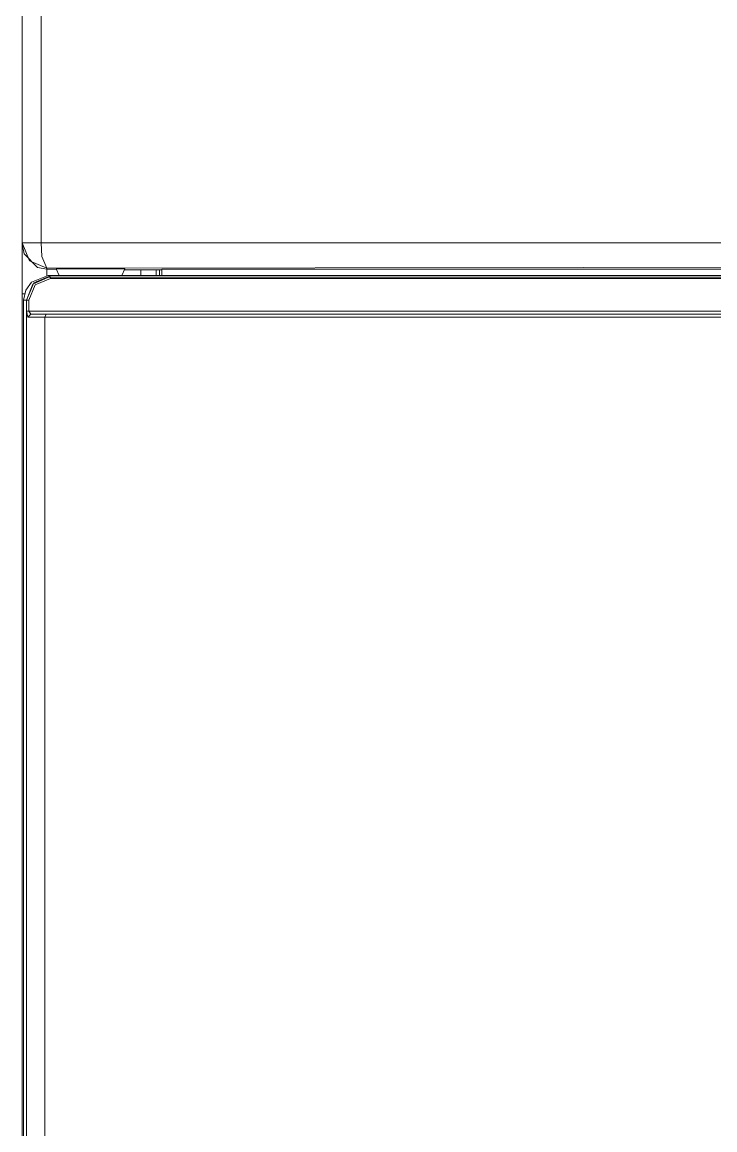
# Model space of a CAD drawing. Header units: millimetres. Extents: x 33157 to 59611, y -29750 to 1750.
# Drawn here: x 53645.2 to 53667.56, y -34.34 to 1.38 of the extents above; entities that cross this region are included whole.
import ezdxf

# ---------------------------------------------------------------- set-up
doc = ezdxf.new("R2010")
doc.units = ezdxf.units.MM
doc.layers.add('layer 1', color=7, linetype='Continuous', lineweight=18)

msp = doc.modelspace()

# ---------------------------------------------------------------- linework, layer by layer
at = {"layer": 'layer 1', "lineweight": 9}
for p, q in [((53645.205, 58.617), (53645.205, -105.791)), ((53645.82, 58.617), (53645.82, -5.734)), ((53645.999, -6.547), (53645.999, -6.785)), ((53649.036, -6.607), (53649.036, -6.785)), ((53649.532, -6.607), (53649.532, -6.785)), ((53649.632, -6.607), (53649.632, -6.785)), ((53649.711, -6.587), (53649.711, -6.785)), ((53646.118, -6.845), (53646.118, -6.884)), ((53645.245, -7.579), (53645.245, -62.785)), ((53645.344, -7.579), (53645.344, -68.279)), ((53645.344, -7.579), (53645.344, -7.936)), ((53645.423, -7.579), (53645.423, -7.936)), ((53645.939, -8.134), (53645.939, -68.279))]:
    msp.add_line(p, q, dxfattribs=at)
for points in [[(53645.82, -5.734), (53645.82, -5.734), (53645.205, -5.734), (53645.205, -5.734)], [(53645.264, -6.091), (53645.264, -6.091), (53645.205, -5.774), (53645.205, -5.774)], [(53645.82, -5.734), (53645.82, -5.734), (53663.309, -5.734), (53663.309, -5.734)], [(53663.309, -5.734), (53663.309, -5.734), (53680.818, -5.734), (53680.818, -5.734)], [(53645.264, -6.091), (53645.264, -6.091), (53645.701, -6.527), (53645.701, -6.527)], [(53646.039, -6.785), (53646.039, -6.785), (53645.503, -7.004), (53645.503, -7.004)], [(53645.999, -6.587), (53645.999, -6.587), (53645.701, -6.527), (53645.701, -6.527)], [(53646.039, -6.785), (53646.039, -6.785), (53680.6, -6.785), (53680.6, -6.785)], [(53663.309, -6.527), (53663.309, -6.527), (53645.999, -6.547), (53645.999, -6.547)], [(53646.297, -6.587), (53646.297, -6.587), (53645.999, -6.587), (53645.999, -6.587)], [(53646.098, -6.805), (53646.098, -6.805), (53646.138, -6.785), (53646.138, -6.785)], [(53648.52, -6.567), (53648.52, -6.567), (53646.297, -6.567), (53646.297, -6.567)], [(53646.297, -6.567), (53646.297, -6.567), (53646.396, -6.785), (53646.396, -6.785)], [(53648.421, -6.785), (53648.421, -6.785), (53648.52, -6.567), (53648.52, -6.567)], [(53648.52, -6.607), (53648.52, -6.607), (53649.711, -6.607), (53649.711, -6.607)], [(53680.62, -6.587), (53680.62, -6.587), (53649.711, -6.587), (53649.711, -6.587)], [(53680.62, -6.547), (53680.62, -6.547), (53663.309, -6.527), (53663.309, -6.527)], [(53646.118, -6.845), (53646.118, -6.845), (53680.501, -6.845), (53680.501, -6.845)], [(53680.501, -6.884), (53680.501, -6.884), (53646.118, -6.884), (53646.118, -6.884)], [(53646.078, -6.845), (53646.078, -6.845), (53646.058, -6.845), (53646.058, -6.845)], [(53646.078, -6.845), (53646.078, -6.845), (53646.098, -6.805), (53646.098, -6.805)], [(53646.078, -6.845), (53646.078, -6.845), (53646.118, -6.845), (53646.118, -6.845)], [(53645.205, -7.38), (53645.205, -7.38), (53645.284, -7.38), (53645.284, -7.38)], [(53645.245, -7.579), (53645.245, -7.579), (53645.423, -7.579), (53645.423, -7.579)], [(53645.383, -8.134), (53645.383, -8.134), (53681.235, -8.134), (53681.235, -8.134)], [(53645.423, -7.936), (53645.423, -7.936), (53681.275, -7.936), (53681.275, -7.936)], [(53645.483, -8.035), (53645.483, -8.035), (53681.136, -8.035), (53681.136, -8.035)], [(53645.344, -7.936), (53645.344, -7.936), (53645.423, -7.936), (53645.423, -7.936)], [(53645.344, -7.936), (53645.344, -7.936), (53645.383, -8.134), (53645.383, -8.134)], [(53645.483, -8.035), (53645.483, -8.035), (53645.383, -8.134), (53645.383, -8.134)], [(53645.423, -7.936), (53645.423, -7.936), (53645.483, -8.035), (53645.483, -8.035)], [(53645.979, -8.035), (53645.979, -8.035), (53645.939, -8.134), (53645.939, -8.134)]]:
    msp.add_open_spline(points, degree=3, dxfattribs=at)
for points, knots in [([(53645.205, -5.734), (53645.205, -5.734), (53645.443, -6.309), (53645.443, -6.309), (53645.443, -6.309), (53645.999, -6.547), (53645.999, -6.547)], [0, 0, 0, 0, 167453.713972, 167453.713972, 167453.713972, 334907.427945, 334907.427945, 334907.427945, 334907.427945]), ([(53645.999, -6.547), (53645.999, -6.547), (53645.84, -6.17), (53645.84, -6.17), (53645.84, -6.17), (53645.82, -5.734), (53645.82, -5.734)], [0, 0, 0, 0, 167455.20356, 167455.20356, 167455.20356, 334910.40712, 334910.40712, 334910.40712, 334910.40712]), ([(53646.138, -6.785), (53646.138, -6.785), (53645.582, -7.023), (53645.582, -7.023), (53645.582, -7.023), (53645.344, -7.579), (53645.344, -7.579)], [0, 0, 0, 0, 167455.457907, 167455.457907, 167455.457907, 334910.915813, 334910.915813, 334910.915813, 334910.915813]), ([(53645.245, -7.579), (53645.245, -7.579), (53645.324, -7.261), (53645.324, -7.261), (53645.324, -7.261), (53645.503, -7.004), (53645.503, -7.004)], [0, 0, 0, 0, 167455.387926, 167455.387926, 167455.387926, 334910.775853, 334910.775853, 334910.775853, 334910.775853]), ([(53645.344, -7.579), (53645.344, -7.579), (53645.542, -7.063), (53645.542, -7.063), (53645.542, -7.063), (53646.058, -6.845), (53646.058, -6.845)], [0, 0, 0, 0, 167455.775153, 167455.775153, 167455.775153, 334911.550306, 334911.550306, 334911.550306, 334911.550306]), ([(53646.118, -6.884), (53646.118, -6.884), (53645.622, -7.083), (53645.622, -7.083), (53645.622, -7.083), (53645.423, -7.579), (53645.423, -7.579)], [0, 0, 0, 0, 167455.758732, 167455.758732, 167455.758732, 334911.517465, 334911.517465, 334911.517465, 334911.517465])]:
    msp.add_open_spline(points, degree=3, knots=knots, dxfattribs=at)

doc.saveas('drawing.dxf')
